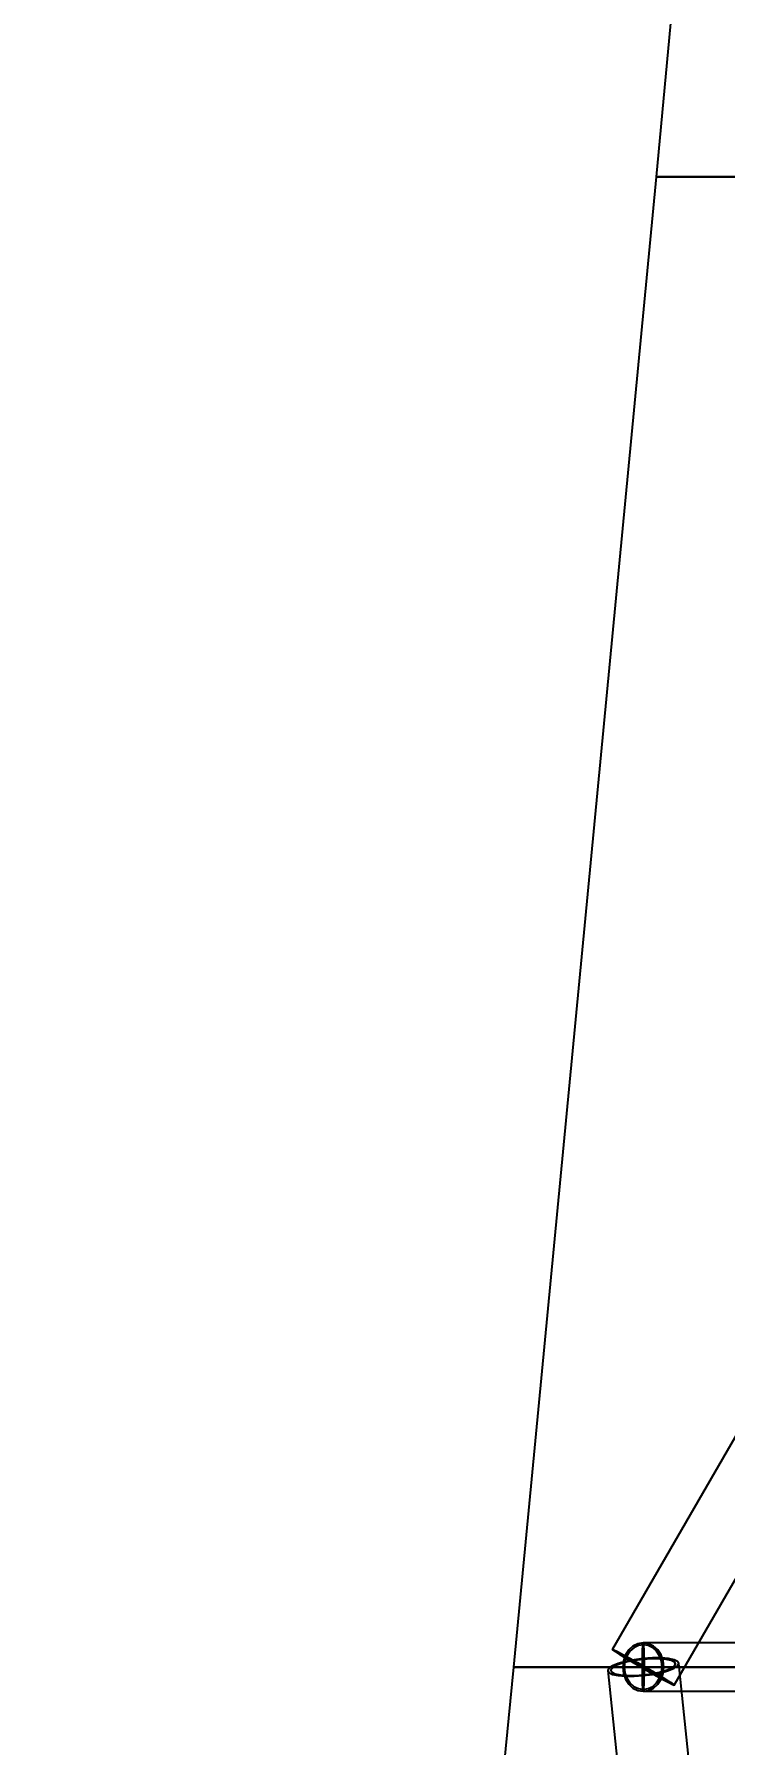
# Model space of a CAD drawing. Header units: millimetres. Extents: x -123812 to 252100, y -3000 to 639000.
# Drawn here: x -37946 to -32151, y 11848 to 26196 of the extents above; entities that cross this region are included whole.
import ezdxf

# ---------------------------------------------------------------- set-up
doc = ezdxf.new("R2010")
doc.units = ezdxf.units.MM
doc.layers.add('D-STR-DIM', color=7, linetype='Continuous', lineweight=13)
doc.layers.add('D-STR-STRC', color=7, linetype='Continuous', lineweight=25)
doc.styles.add('OpenSansCondensed-Light', font='OpenSansCondensed-Light.ttf')
doc.styles.add('TOWER_UNICODE', font='Arial Unicode.ttf')
doc.dimstyles.new('EZDXF', dxfattribs={"dimtxt": 0.25, "dimasz": 0.175, "dimexe": 0.375, "dimexo": 0.125, "dimgap": 0.1, "dimtad": 1, "dimlfac": 100, "dimzin": 12, "dimdsep": 46, "dimtxsty": 'OpenSansCondensed-Light', "dimblk": 'ARCHTICK', "dimcen": 2.5, "dimazin": 3, "dimtfac": 0.5, "dimtmove": 2, "dimatfit": 3})

# ---------------------------------------------------------------- blocks, each defined once
blk = doc.blocks.new('_ARCHTICK')
at = {"color": 0, "linetype": 'BYBLOCK', "const_width": 0.15}
blk.add_lwpolyline([(-0.5, -0.5), (0.5, 0.5)], dxfattribs=at)

msp = doc.modelspace()

# ---------------------------------------------------------------- linework, layer by layer
at = {"layer": 'D-STR-STRC'}
for points in [[(-32726.4, 25000), (-30676.4, 25000), (-29635.1, 37500), (-31560.1, 37500)], [(-33923, 12500), (-31748, 12500), (-30676.4, 25000), (-32726.4, 25000)], [(-30676.4, 25000), (-30711.3, 25000), (-30813.7, 25000), (-30976.6, 25000), (-31188.9, 25000), (-31436.1, 25000), (-31701.4, 25000), (-31966.7, 25000), (-32213.9, 25000), (-32426.2, 25000), (-32589.1, 25000), (-32691.5, 25000), (-32726.4, 25000), (-32691.5, 25000), (-32589.1, 25000), (-32426.2, 25000), (-32213.9, 25000), (-31966.7, 25000), (-31701.4, 25000), (-31436.1, 25000), (-31188.9, 25000), (-30976.6, 25000), (-30813.7, 25000), (-30711.3, 25000)], [(-32817.2, 12500), (-32750.7, 12461.1), (-32690.1, 12424.8), (-32639.4, 12393.6), (-32602, 12369.7), (-32580.5, 12354.7), (-32576.5, 12349.5), (-32590, 12354.7), (-32620.3, 12369.7), (-32665.3, 12393.6), (-32721.9, 12424.8), (-32786.2, 12461.1), (-32853.9, 12500), (-32920.3, 12538.9), (-32980.9, 12575.2), (-33031.7, 12606.4), (-33069, 12630.3), (-33090.5, 12645.3), (-33094.6, 12650.5), (-33081, 12645.3), (-33050.7, 12630.3), (-33005.7, 12606.4), (-32949.2, 12575.2), (-32884.8, 12538.9)], [(-32818.9, 12500), (-32758.7, 12464.7), (-32703.7, 12431.8), (-32657.7, 12403.5), (-32623.8, 12381.9), (-32604.3, 12368.2), (-32600.6, 12363.6), (-32612.9, 12368.2), (-32640.4, 12381.9), (-32681.2, 12403.5), (-32732.5, 12431.8), (-32790.8, 12464.7), (-32852.2, 12500), (-32912.4, 12535.3), (-32967.4, 12568.2), (-33013.4, 12596.5), (-33047.2, 12618.1), (-33066.7, 12631.8), (-33070.4, 12636.4), (-33058.1, 12631.8), (-33030.6, 12618.1), (-32989.8, 12596.5), (-32938.5, 12568.2), (-32880.2, 12535.3)], [(-33008, 12500), (-33002.1, 12447.4), (-32984.8, 12398.4), (-32957.4, 12356.3), (-32921.7, 12324), (-32880.1, 12303.7), (-32835.5, 12296.8), (-32790.9, 12303.7), (-32749.3, 12324), (-32713.6, 12356.3), (-32686.2, 12398.4), (-32669, 12447.4), (-32663.1, 12500), (-32669, 12552.6), (-32686.2, 12601.6), (-32713.6, 12643.7), (-32749.3, 12676), (-32790.9, 12696.3), (-32835.5, 12703.2), (-32880.1, 12696.3), (-32921.7, 12676), (-32957.4, 12643.7), (-32984.8, 12601.6), (-33002.1, 12552.6)], [(-32994.4, 12500), (-32989, 12451.5), (-32973.1, 12406.4), (-32947.8, 12367.6), (-32914.9, 12337.9), (-32876.6, 12319.2), (-32835.5, 12312.8), (-32794.4, 12319.2), (-32756.1, 12337.9), (-32723.2, 12367.6), (-32697.9, 12406.4), (-32682.1, 12451.5), (-32676.7, 12500), (-32682.1, 12548.5), (-32697.9, 12593.6), (-32723.2, 12632.4), (-32756.1, 12662.1), (-32794.4, 12680.8), (-32835.5, 12687.2), (-32876.6, 12680.8), (-32914.9, 12662.1), (-32947.8, 12632.4), (-32973.1, 12593.6), (-32989, 12548.5)], [(-32828.6, 12500), (-32828.9, 12447.4), (-32829.6, 12398.4), (-32830.6, 12356.3), (-32832.1, 12324), (-32833.7, 12303.7), (-32835.5, 12296.8), (-32837.3, 12303.7), (-32839, 12324), (-32840.4, 12356.3), (-32841.5, 12398.4), (-32842.2, 12447.4), (-32842.4, 12500), (-32842.2, 12552.6), (-32841.5, 12601.6), (-32840.4, 12643.7), (-32839, 12676), (-32837.3, 12696.3), (-32835.5, 12703.2), (-32833.7, 12696.3), (-32832.1, 12676), (-32830.6, 12643.7), (-32829.6, 12601.6), (-32828.9, 12552.6)], [(-32829.2, 12500), (-32829.4, 12451.5), (-32830, 12406.4), (-32831, 12367.6), (-32832.3, 12337.9), (-32833.9, 12319.2), (-32835.5, 12312.8), (-32837.2, 12319.2), (-32838.7, 12337.9), (-32840, 12367.6), (-32841, 12406.4), (-32841.6, 12451.5), (-32841.9, 12500), (-32841.6, 12548.5), (-32841, 12593.6), (-32840, 12632.4), (-32838.7, 12662.1), (-32837.2, 12680.8), (-32835.5, 12687.2), (-32833.9, 12680.8), (-32832.3, 12662.1), (-32831, 12632.4), (-32830, 12593.6), (-32829.4, 12548.5)], [(-35150, 0), (-32850, 0), (-31748, 12500), (-33923, 12500)], [(-31748, 12500), (-31785.1, 12500), (-31893.7, 12500), (-32066.5, 12500), (-32291.8, 12500), (-32554.1, 12500), (-32835.5, 12500), (-33117, 12500), (-33379.3, 12500), (-33604.5, 12500), (-33777.3, 12500), (-33886, 12500), (-33923, 12500), (-33886, 12500), (-33777.3, 12500), (-33604.5, 12500), (-33379.3, 12500), (-33117, 12500), (-32835.5, 12500), (-32554.1, 12500), (-32291.8, 12500), (-32066.5, 12500), (-31893.7, 12500), (-31785.1, 12500)], [(-32835.5, 12571.3), (-32912.8, 12561.3), (-32984.8, 12547.1), (-33046.6, 12529.7), (-33094, 12510.3), (-33123.8, 12490.2), (-33134, 12470.7), (-33123.8, 12453.3), (-33094, 12439), (-33046.6, 12428.9), (-32984.8, 12423.6), (-32912.8, 12423.5), (-32835.5, 12428.7), (-32758.3, 12438.7), (-32686.3, 12452.9), (-32624.5, 12470.3), (-32577, 12489.7), (-32547.2, 12509.8), (-32537, 12529.3), (-32547.2, 12546.7), (-32577, 12561), (-32624.5, 12571.1), (-32686.3, 12576.4), (-32758.3, 12576.5)], [(-32835.5, 12564.7), (-32905.6, 12555.6), (-32970.8, 12542.7), (-33026.9, 12527), (-33069.9, 12509.3), (-33096.9, 12491.1), (-33106.1, 12473.5), (-33096.9, 12457.6), (-33069.9, 12444.7), (-33026.9, 12435.5), (-32970.8, 12430.7), (-32905.6, 12430.7), (-32835.5, 12435.3), (-32765.5, 12444.4), (-32700.2, 12457.3), (-32644.2, 12473), (-32601.2, 12490.7), (-32574.1, 12508.9), (-32564.9, 12526.5), (-32574.1, 12542.4), (-32601.2, 12555.3), (-32644.2, 12564.5), (-32700.2, 12569.3), (-32765.5, 12569.3)]]:
    msp.add_lwpolyline(points, close=True, dxfattribs=at)
for points in [[(-25861.8, 25150.5), (-33094.6, 12650.5), (-33090.5, 12645.3), (-33069, 12630.3), (-33031.7, 12606.4), (-32980.9, 12575.2), (-32920.3, 12538.9), (-32853.9, 12500), (-32786.2, 12461.1), (-32721.9, 12424.8), (-32665.3, 12393.6), (-32620.3, 12369.7), (-32590, 12354.7), (-32576.5, 12349.5), (-25343.7, 24849.5)], [(-30170.8, 12703.2), (-32835.5, 12703.2), (-32880.1, 12696.3), (-32921.7, 12676), (-32957.4, 12643.7), (-32984.8, 12601.6), (-33002.1, 12552.6), (-33008, 12500), (-33002.1, 12447.4), (-32984.8, 12398.4), (-32957.4, 12356.3), (-32921.7, 12324), (-32880.1, 12303.7), (-32835.5, 12296.8), (-30170.8, 12296.8)], [(-27801.7, 12703.2), (-32835.5, 12703.2), (-32837.3, 12696.3), (-32839, 12676), (-32840.4, 12643.7), (-32841.5, 12601.6), (-32842.2, 12552.6), (-32842.4, 12500), (-32842.2, 12447.4), (-32841.5, 12398.4), (-32840.4, 12356.3), (-32839, 12324), (-32837.3, 12303.7), (-32835.5, 12296.8), (-27801.7, 12296.8)], [(-31237.4, 29.3), (-32537, 12529.3), (-32547.2, 12546.7), (-32577, 12561), (-32624.5, 12571.1), (-32686.3, 12576.4), (-32758.3, 12576.5), (-32835.5, 12571.3), (-32912.8, 12561.3), (-32984.8, 12547.1), (-33046.6, 12529.7), (-33094, 12510.3), (-33123.8, 12490.2), (-33134, 12470.7), (-31834.4, -29.3)]]:
    msp.add_lwpolyline(points, dxfattribs=at)

# ---------------------------------------------------------------- dimensions: what is measured, and where the dimension line sits
at = {"layer": 'D-STR-DIM'}
msp.add_linear_dim(base=(-112000, 0), p1=(0, 0), p2=(0, 634000), angle=90, dimstyle='EZDXF', override={"dimtxt": 8400, "dimasz": 3750, "dimexe": 2100, "dimexo": 1800, "dimgap": 2100, "dimtad": 1, "dimdec": 0, "dimlfac": 1, "dimlunit": 2, "dimtxsty": 'TOWER_UNICODE', "dimclrd": 7, "dimclre": 7, "dimclrt": 7}, dxfattribs=at).render()

doc.saveas('drawing.dxf')
